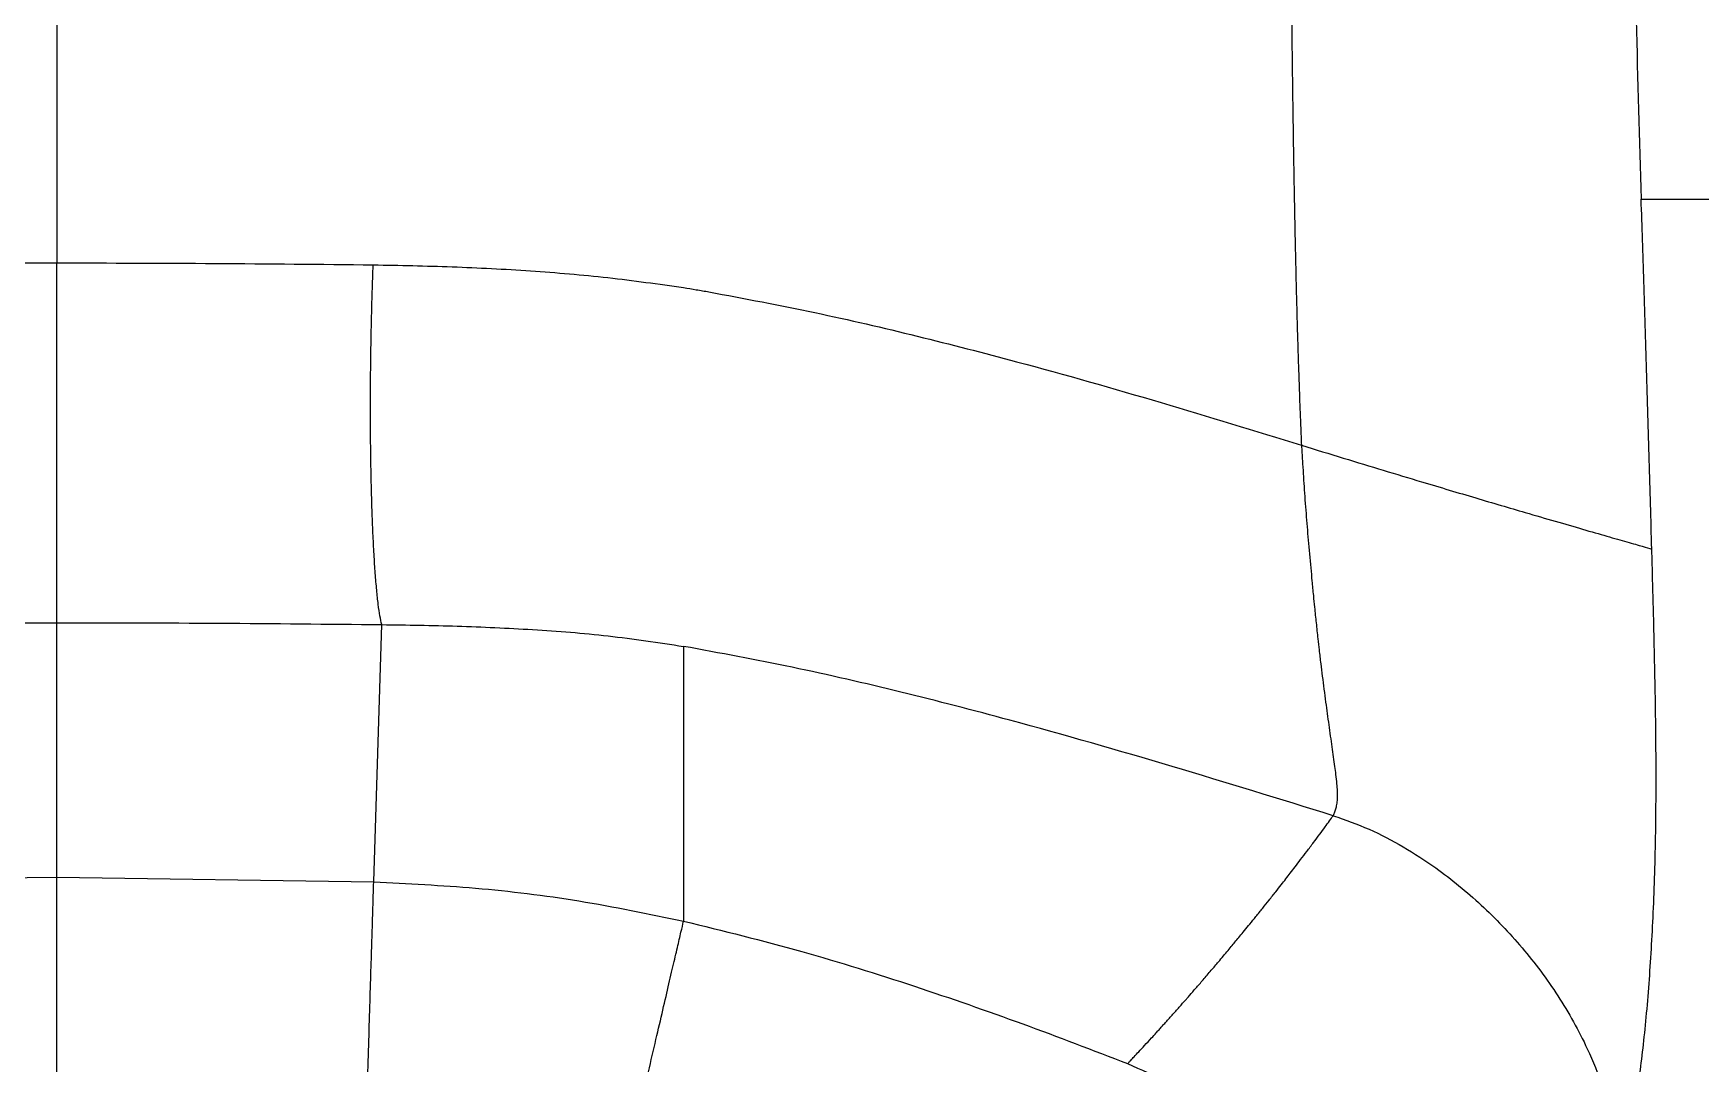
# Model space of a CAD drawing. Extents: x 943 to 1030, y 781 to 934.
# Drawn here: x 986.62 to 995.79, y 859.13 to 864.8 of the extents above; entities that cross this region are included whole.
import ezdxf

# ---------------------------------------------------------------- set-up
doc = ezdxf.new("R2010")
doc.units = 0
doc.header["$MEASUREMENT"] = 0
doc.layers.add('1', color=4, linetype='Continuous')

# ---------------------------------------------------------------- blocks, each defined once
blk = doc.blocks.new('AIRA')
at = {"layer": '1', "color": 3, "linetype": 'Continuous', "lineweight": 25}
for p, q in [((43.5708, 56.9927), (43.5708, 58.3932)), ((45.3146, 56.9657), (45.3584, 58.3828)), ((41.827, 56.9657), (43.5708, 56.9927)), ((43.5708, 56.9927), (45.3146, 56.9657))]:
    blk.add_line(p, q, dxfattribs=at)
for points, knots in [([(43.5708, 68.3285), (43.5708, 67.9406), (43.5708, 67.1648), (43.5708, 66.0079), (43.5708, 64.8584), (43.5708, 63.7182), (43.5708, 62.5895), (43.5708, 61.4725), (43.5708, 60.7405), (43.5708, 60.3744)], [0, 0, 0, 0, 0.142836, 0.285676, 0.428528, 0.57139, 0.714261, 0.857134, 1, 1, 1, 1]), ([(50.4213, 59.3706), (50.4204, 59.3916), (50.4183, 59.4424), (50.4147, 59.5318), (50.4103, 59.6475), (50.406, 59.772), (50.4017, 59.9042), (50.398, 60.0305), (50.3945, 60.1577), (50.3915, 60.2775), (50.3887, 60.3988), (50.3858, 60.532), (50.3829, 60.6765), (50.3804, 60.8166), (50.3784, 60.9317), (50.377, 61.0186), (50.3757, 61.0978), (50.3743, 61.1902), (50.3726, 61.3086), (50.3709, 61.436), (50.3692, 61.5715), (50.3678, 61.7011), (50.3665, 61.8313), (50.3654, 61.954), (50.3645, 62.0782), (50.3637, 62.2145), (50.363, 62.3625), (50.3627, 62.5059), (50.3626, 62.6235), (50.3627, 62.6895), (50.3627, 62.7163)], [0, 0, 0, 0, 0.019378, 0.046782, 0.08221, 0.125512, 0.160754, 0.202934, 0.240613, 0.27632, 0.311646, 0.350442, 0.396648, 0.441937, 0.476388, 0.500001, 0.519801, 0.547344, 0.58263, 0.625518, 0.660951, 0.703186, 0.740699, 0.776401, 0.811756, 0.850505, 0.896736, 0.942137, 0.976559, 1, 1, 1, 1]), ([(52.2439, 62.7163), (52.2463, 62.5479), (52.2511, 62.2111), (52.2646, 61.5458), (52.2794, 61.0536), (52.2893, 60.7255)], [0, 0, 0, 0, 0.249999, 0.500005, 1, 1, 1, 1]), ([(52.3478, 58.7991), (52.3431, 58.962), (52.3336, 59.2936), (52.3188, 59.7851), (52.3043, 60.2681), (52.2942, 60.5748), (52.2892, 60.7255)], [0, 0, 0, 0, 0.2457055, 0.5000041, 0.7541932, 1, 1, 1, 1]), ([(52.2892, 60.7255), (52.3558, 60.7255), (52.4891, 60.7253), (52.627, 60.7255), (52.6959, 60.7255)], [0, 0, 0, 0, 0.500006, 1, 1, 1, 1]), ([(41.8302, 60.3638), (42.1208, 60.3669), (42.7005, 60.3731), (43.2812, 60.374), (43.5708, 60.3745)], [0, 0, 0, 0, 0.501401, 1, 1, 1, 1]), ([(43.5708, 60.3745), (43.8616, 60.374), (44.4424, 60.3731), (45.0221, 60.3669), (45.3114, 60.3638)], [0, 0, 0, 0, 0.500759, 1, 1, 1, 1]), ([(43.5708, 58.3932), (43.5708, 58.4119), (43.5708, 58.4502), (43.5708, 58.5395), (43.5708, 58.645), (43.5708, 58.7613), (43.5708, 58.881), (43.5708, 59.0136), (43.5708, 59.1572), (43.5708, 59.3092), (43.5708, 59.4668), (43.5708, 59.6269), (43.5708, 59.8037), (43.5708, 59.9934), (43.5708, 60.1909), (43.5708, 60.3143), (43.5708, 60.3744)], [0, 0, 0, 0, 0.075943, 0.155621, 0.23856, 0.302552, 0.367702, 0.433648, 0.5, 0.566351, 0.632298, 0.697448, 0.76144, 0.844379, 0.924056, 1, 1, 1, 1]), ([(45.3584, 58.3828), (45.3551, 58.3979), (45.3485, 58.4281), (45.3392, 58.4929), (45.3307, 58.5712), (45.3229, 58.6635), (45.316, 58.7685), (45.31, 58.885), (45.3051, 59.0118), (45.3012, 59.1476), (45.2985, 59.2908), (45.2969, 59.4398), (45.2964, 59.5932), (45.2971, 59.7491), (45.299, 59.906), (45.302, 60.0619), (45.3061, 60.2157), (45.3097, 60.3144), (45.3114, 60.3638)], [0, 0, 0, 0, 0.0625, 0.125, 0.1875, 0.25, 0.3125, 0.375, 0.4375, 0.5, 0.5625, 0.625, 0.6875, 0.75, 0.8125, 0.875, 0.9375, 1, 1, 1, 1]), ([(45.3114, 60.3638), (45.4565, 60.3611), (45.746, 60.3557), (46.1769, 60.3327), (46.6025, 60.2977), (46.8812, 60.2581), (47.0197, 60.2384)], [0, 0, 0, 0, 0.252442, 0.503908, 0.753421, 1, 1, 1, 1]), ([(47.0197, 60.2384), (47.043, 60.2347), (47.0896, 60.2272), (47.1361, 60.219), (47.1592, 60.215)], [0, 0, 0, 0, 0.500673, 1, 1, 1, 1]), ([(47.1592, 60.215), (47.3541, 60.1782), (47.7401, 60.1053), (48.3038, 59.9738), (48.9406, 59.8096), (49.6479, 59.6083), (50.1638, 59.4495), (50.4206, 59.3705)], [0, 0, 0, 0, 0.172644, 0.342031, 0.50881, 0.755502, 1, 1, 1, 1]), ([(50.4198, 59.3704), (50.4206, 59.3563), (50.4222, 59.3282), (50.4243, 59.2997), (50.4254, 59.2854)], [0, 0, 0, 0, 0.499998, 1, 1, 1, 1]), ([(50.4206, 59.3705), (50.4976, 59.3467), (50.6516, 59.2991), (50.8715, 59.2322), (51.1177, 59.1581), (51.3826, 59.0792), (51.6256, 59.0077), (51.8191, 58.9512), (51.97, 58.9074), (52.1034, 58.8689), (52.2147, 58.837), (52.3026, 58.8119), (52.3327, 58.8034), (52.3478, 58.7991)], [0, 0, 0, 0, 0.08334, 0.166684, 0.250035, 0.375031, 0.500025, 0.583374, 0.666722, 0.750058, 0.833388, 0.916705, 1, 1, 1, 1]), ([(50.4254, 59.2854), (50.4281, 59.2381), (50.4335, 59.1428), (50.4446, 58.9965), (50.4571, 58.8468), (50.4683, 58.7224), (50.4778, 58.6203), (50.4847, 58.5483), (50.4923, 58.4711), (50.5006, 58.3913), (50.5091, 58.3129), (50.5175, 58.238), (50.5256, 58.1695), (50.5375, 58.0724), (50.5524, 57.9584), (50.5672, 57.8496), (50.5786, 57.7688), (50.587, 57.7095), (50.5949, 57.6535), (50.6018, 57.6028), (50.6083, 57.5534), (50.6134, 57.5079), (50.6167, 57.4654), (50.6173, 57.4292), (50.6145, 57.398), (50.6087, 57.3716), (50.6013, 57.3491), (50.597, 57.3369), (50.5948, 57.3308)], [0, 0, 0, 0, 0.062024, 0.124888, 0.185912, 0.249463, 0.278921, 0.312024, 0.338573, 0.374721, 0.411476, 0.437401, 0.4702, 0.499978, 0.565029, 0.624938, 0.656433, 0.687832, 0.719115, 0.750264, 0.777848, 0.812921, 0.844139, 0.875259, 0.906302, 0.937394, 0.968654, 1, 1, 1, 1]), ([(52.3715, 57.446), (52.3714, 57.5549), (52.3711, 57.7728), (52.3652, 58.1133), (52.3573, 58.4561), (52.351, 58.6848), (52.3478, 58.7991)], [0, 0, 0, 0, 0.249918, 0.499907, 0.749941, 1, 1, 1, 1]), ([(41.7832, 58.3828), (42.0817, 58.3858), (42.6769, 58.3919), (43.2734, 58.3928), (43.5708, 58.3932)], [0, 0, 0, 0, 0.501419, 1, 1, 1, 1]), ([(43.5708, 58.3932), (43.8695, 58.3928), (44.4659, 58.3919), (45.0612, 58.3858), (45.3584, 58.3828)], [0, 0, 0, 0, 0.500741, 1, 1, 1, 1]), ([(45.3584, 58.3828), (45.4971, 58.3807), (45.7749, 58.3765), (46.1905, 58.3577), (46.607, 58.3253), (46.8815, 58.2837), (47.0196, 58.2628)], [0, 0, 0, 0, 0.247326, 0.495722, 0.74626, 1, 1, 1, 1]), ([(50.5948, 57.3308), (50.3006, 57.4217), (49.7151, 57.6026), (48.92, 57.8316), (48.2202, 58.0125), (47.6225, 58.1514), (47.2192, 58.2259), (47.0196, 58.2628)], [0, 0, 0, 0, 0.255797, 0.509076, 0.675539, 0.839382, 1, 1, 1, 1]), ([(47.0196, 58.2628), (47.0196, 58.0112), (47.0196, 57.508), (47.0196, 57.0029), (47.0196, 56.7504)], [0, 0, 0, 0, 0.5, 1, 1, 1, 1]), ([(52.1701, 55.3976), (52.1802, 55.4262), (52.2008, 55.4845), (52.2288, 55.5981), (52.2544, 55.7281), (52.2774, 55.8727), (52.2976, 56.0284), (52.3156, 56.1981), (52.3313, 56.3792), (52.3444, 56.57), (52.3552, 56.7711), (52.3635, 56.9842), (52.3694, 57.2089), (52.3707, 57.3674), (52.3714, 57.446)], [0, 0, 0, 0, 0.080007, 0.163187, 0.250001, 0.332657, 0.415902, 0.500023, 0.585382, 0.668596, 0.750039, 0.834293, 0.917937, 1, 1, 1, 1]), ([(49.4634, 55.9653), (49.4655, 55.9676), (49.4711, 55.9735), (49.483, 55.9862), (49.5013, 56.0058), (49.5268, 56.0333), (49.5587, 56.0677), (49.5905, 56.1024), (49.617, 56.1314), (49.636, 56.1523), (49.6516, 56.1697), (49.6673, 56.187), (49.6844, 56.206), (49.7029, 56.2267), (49.7227, 56.249), (49.7425, 56.2713), (49.7605, 56.2916), (49.7762, 56.3095), (49.7906, 56.3258), (49.8113, 56.3494), (49.8409, 56.3833), (49.8803, 56.429), (49.9219, 56.4775), (49.9593, 56.5215), (49.99, 56.558), (50.0152, 56.5881), (50.038, 56.6154), (50.0595, 56.6413), (50.0819, 56.6685), (50.1075, 56.6996), (50.1372, 56.7359), (50.1707, 56.7772), (50.2061, 56.8211), (50.2423, 56.8664), (50.2763, 56.9093), (50.3069, 56.9482), (50.3337, 56.9826), (50.3592, 57.0154), (50.3864, 57.0508), (50.4168, 57.0905), (50.4507, 57.1354), (50.4858, 57.1821), (50.5191, 57.227), (50.5482, 57.2667), (50.573, 57.3006), (50.588, 57.3214), (50.5948, 57.3308)], [0, 0, 0, 0, 0.005122, 0.013245, 0.028523, 0.049007, 0.074697, 0.105592, 0.126498, 0.139375, 0.152265, 0.16517, 0.178089, 0.194587, 0.211109, 0.227653, 0.244221, 0.256191, 0.267362, 0.280555, 0.308506, 0.342646, 0.381706, 0.415683, 0.439958, 0.462103, 0.482117, 0.5, 0.519077, 0.541884, 0.568422, 0.598691, 0.632436, 0.664551, 0.697815, 0.726118, 0.74946, 0.772624, 0.797454, 0.8262, 0.85886, 0.894527, 0.92712, 0.955563, 0.979856, 1, 1, 1, 1]), ([(50.5948, 57.3308), (50.661, 57.3074), (50.7934, 57.2607), (50.9812, 57.1616), (51.1902, 57.0264), (51.4127, 56.8441), (51.6386, 56.6079), (51.8364, 56.343), (51.982, 56.0837), (52.0804, 55.8409), (52.1438, 55.6234), (52.1613, 55.4728), (52.1701, 55.3976)], [0, 0, 0, 0, 0.083336, 0.166695, 0.250056, 0.375056, 0.500059, 0.625051, 0.750021, 0.833373, 0.916692, 1, 1, 1, 1]), ([(43.5708, 55.0609), (43.5708, 55.1296), (43.5708, 55.2692), (43.5708, 55.4791), (43.5708, 55.6892), (43.5708, 55.8956), (43.5708, 56.0942), (43.5708, 56.281), (43.5708, 56.4522), (43.5708, 56.6047), (43.5708, 56.7364), (43.5708, 56.8453), (43.5708, 56.9328), (43.5708, 56.9729), (43.5708, 56.9927)], [0, 0, 0, 0, 0.078802, 0.159969, 0.243131, 0.327855, 0.413654, 0.5, 0.586346, 0.672145, 0.756869, 0.840031, 0.921198, 1, 1, 1, 1]), ([(45.272, 55.5909), (45.2745, 55.6725), (45.2796, 55.8369), (45.2868, 56.0688), (45.2935, 56.2852), (45.2995, 56.4795), (45.3047, 56.6476), (45.309, 56.7854), (45.3124, 56.8944), (45.3138, 56.9422), (45.3146, 56.9657)], [0, 0, 0, 0, 0.125429, 0.252863, 0.381244, 0.509464, 0.636426, 0.761095, 0.882546, 1, 1, 1, 1]), ([(45.3146, 56.9657), (45.5015, 56.9566), (45.8791, 56.9382), (46.4493, 56.8683), (46.828, 56.79), (47.0196, 56.7504)], [0, 0, 0, 0, 0.326139, 0.659012, 1, 1, 1, 1]), ([(46.5812, 54.8683), (46.5968, 54.9353), (46.6285, 55.0714), (46.6762, 55.276), (46.7239, 55.4808), (46.7707, 55.682), (46.8158, 55.8756), (46.8582, 56.0576), (46.8971, 56.2244), (46.9317, 56.373), (46.9616, 56.5012), (46.9862, 56.6072), (47.006, 56.6922), (47.0151, 56.7312), (47.0196, 56.7504)], [0, 0, 0, 0, 0.078793, 0.159955, 0.243117, 0.327844, 0.413648, 0.5, 0.586352, 0.672156, 0.756883, 0.840045, 0.921207, 1, 1, 1, 1]), ([(47.0196, 56.7504), (47.2369, 56.6967), (47.6642, 56.5912), (48.2852, 56.3963), (48.8829, 56.1892), (49.2714, 56.0394), (49.4634, 55.9653)], [0, 0, 0, 0, 0.261361, 0.513871, 0.759654, 1, 1, 1, 1]), ([(49.4634, 55.9653), (49.5364, 55.9331), (49.6823, 55.8689), (49.8839, 55.739), (50.103, 55.5662), (50.3285, 55.3397), (50.5484, 55.0557), (50.7326, 54.7474), (50.8616, 54.4549), (50.9439, 54.1884), (50.9931, 53.9537), (51.0019, 53.7945), (51.0063, 53.7149)], [0, 0, 0, 0, 0.083325, 0.166666, 0.250016, 0.375001, 0.499999, 0.624997, 0.749983, 0.833332, 0.916674, 1, 1, 1, 1])]:
    blk.add_open_spline(points, degree=3, knots=knots, dxfattribs=at)

msp = doc.modelspace()

# ---------------------------------------------------------------- block references
at = {"layer": '1'}
msp.add_blockref('AIRA', (943.1775, 803.1658), dxfattribs=at)

doc.saveas('drawing.dxf')
